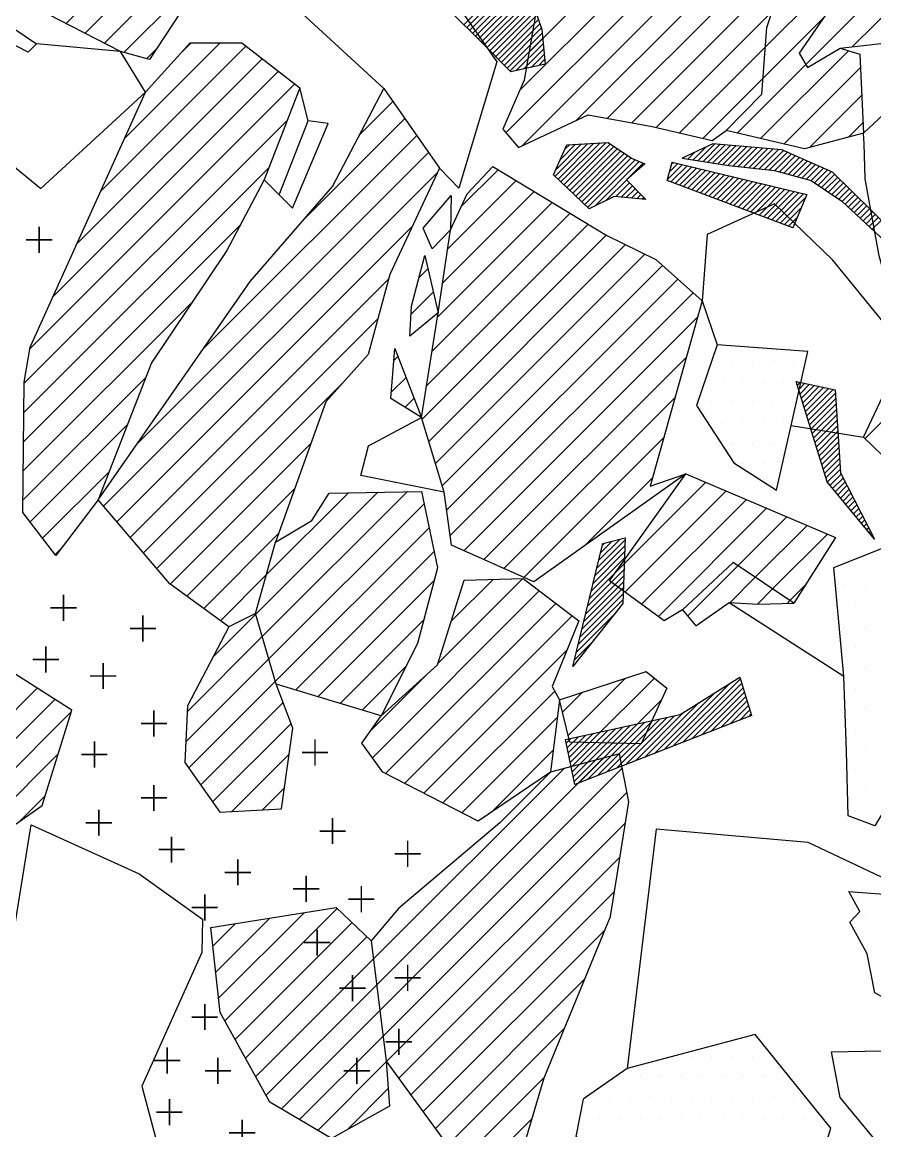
# Model space of a CAD drawing. Header units: metres. Extents: x -418 to -199, y -1930 to -1558.
# Drawn here: x -287.2 to -235, y -1704.6 to -1636.8 of the extents above; entities that cross this region are included whole.
import ezdxf

# ---------------------------------------------------------------- set-up
doc = ezdxf.new("R2010")
doc.units = ezdxf.units.M
doc.header["$LTSCALE"] = 25
doc.header["$MEASUREMENT"] = 0
doc.layers.get('0').update_dxf_attribs({"linetype": 'CONTINUOUS'})
for name, color, linetype in [('FEUER', 1, 'CONTINUOUS'), ('KNOCHEN', 2, 'CONTINUOUS'), ('KNOCHENSCHRAFF', 2, 'CONTINUOUS'), ('STEINE', 4, 'CONTINUOUS'), ('STEINESCHRAFF', 4, 'CONTINUOUS')]:
    doc.layers.add(name, color=color, linetype=linetype)

# ---------------------------------------------------------------- blocks, each defined once
blk = doc.blocks.new('*X1')
at = {"color": 0}
for p, q in [((-260.173, -1636.91), (-256.843, -1633.579)), ((-259.996, -1637.086), (-256.725, -1633.815)), ((-259.819, -1637.263), (-256.606, -1634.051)), ((-259.642, -1637.44), (-256.488, -1634.286)), ((-259.465, -1637.616), (-256.37, -1634.522)), ((-259.288, -1637.793), (-256.252, -1634.757)), ((-259.111, -1637.97), (-256.145, -1635.003)), ((-258.935, -1638.146), (-256.056, -1635.268)), ((-258.758, -1638.323), (-255.968, -1635.533)), ((-258.581, -1638.5), (-255.879, -1635.798)), ((-258.404, -1638.676), (-255.791, -1636.063)), ((-258.227, -1638.853), (-255.702, -1636.328)), ((-258.05, -1639.03), (-255.614, -1636.593)), ((-257.873, -1639.206), (-255.525, -1636.858)), ((-257.696, -1639.383), (-255.436, -1637.123)), ((-257.519, -1639.559), (-255.39, -1637.43)), ((-257.342, -1639.736), (-255.359, -1637.752)), ((-256.97, -1639.718), (-255.328, -1638.075)), ((-256.517, -1639.618), (-255.297, -1638.398)), ((-256.064, -1639.518), (-255.266, -1638.72)), ((-255.61, -1639.418), (-255.235, -1639.043)), ((-254.595, -1646.181), (-252.592, -1644.178)), ((-254.567, -1645.799), (-252.969, -1644.201)), ((-254.414, -1646.353), (-252.216, -1644.156)), ((-254.285, -1645.164), (-253.345, -1644.224)), ((-254.233, -1646.526), (-251.839, -1644.133)), ((-254.052, -1646.698), (-251.463, -1644.11)), ((-254.003, -1644.529), (-253.722, -1644.247)), ((-253.87, -1646.871), (-251.199, -1644.199)), ((-253.689, -1647.043), (-250.988, -1644.342)), ((-246.159, -1645.17), (-245.4, -1644.411)), ((-245.854, -1645.219), (-244.843, -1644.207)), ((-245.55, -1645.267), (-244.517, -1644.235)), ((-245.245, -1645.316), (-244.19, -1644.262)), ((-244.94, -1645.365), (-243.864, -1644.289)), ((-244.635, -1645.414), (-243.538, -1644.316)), ((-244.33, -1645.462), (-243.212, -1644.344)), ((-244.026, -1645.511), (-242.885, -1644.371)), ((-243.709, -1645.548), (-242.559, -1644.398)), ((-243.39, -1645.583), (-242.233, -1644.425)), ((-243.071, -1645.617), (-241.906, -1644.453)), ((-253.508, -1647.216), (-250.778, -1644.485)), ((-253.327, -1647.388), (-250.567, -1644.628)), ((-253.146, -1647.56), (-250.356, -1644.771)), ((-252.965, -1647.733), (-250.145, -1644.913)), ((-252.784, -1647.905), (-249.934, -1645.056)), ((-246.769, -1645.072), (-246.711, -1645.014)), ((-246.464, -1645.121), (-246.055, -1644.713)), ((-242.752, -1645.652), (-241.58, -1644.48)), ((-242.433, -1645.686), (-241.254, -1644.507)), ((-242.114, -1645.721), (-240.928, -1644.535)), ((-241.795, -1645.756), (-240.631, -1644.592)), ((-241.476, -1645.79), (-240.386, -1644.7)), ((-241.16, -1645.827), (-240.141, -1644.809)), ((-240.882, -1645.903), (-239.896, -1644.917)), ((-240.604, -1645.979), (-239.651, -1645.025)), ((-240.326, -1646.054), (-239.405, -1645.134)), ((-252.603, -1648.078), (-249.691, -1645.166)), ((-252.17, -1647.999), (-249.445, -1645.274)), ((-250.097, -1646.279), (-249.199, -1645.381)), ((-247.716, -1646.373), (-246.81, -1645.467)), ((-247.584, -1645.887), (-247.095, -1645.399)), ((-247.51, -1646.521), (-246.525, -1645.536)), ((-247.451, -1645.402), (-247.38, -1645.331)), ((-247.253, -1646.618), (-246.24, -1645.604)), ((-246.996, -1646.714), (-245.955, -1645.673)), ((-246.74, -1646.811), (-245.67, -1645.741)), ((-246.483, -1646.908), (-245.384, -1645.809)), ((-240.048, -1646.13), (-239.16, -1645.242)), ((-239.77, -1646.205), (-238.915, -1645.35)), ((-239.492, -1646.281), (-238.67, -1645.459)), ((-239.214, -1646.357), (-238.424, -1645.567)), ((-238.938, -1646.434), (-238.179, -1645.675)), ((-238.727, -1646.576), (-237.934, -1645.784)), ((-251.462, -1647.644), (-250.214, -1646.397)), ((-246.226, -1647.004), (-245.099, -1645.878)), ((-245.969, -1647.101), (-244.814, -1645.946)), ((-245.712, -1647.198), (-244.529, -1646.015)), ((-245.455, -1647.295), (-244.244, -1646.083)), ((-245.199, -1647.391), (-243.959, -1646.152)), ((-244.942, -1647.488), (-243.674, -1646.22)), ((-244.685, -1647.585), (-243.388, -1646.288)), ((-244.428, -1647.682), (-243.103, -1646.357)), ((-244.171, -1647.778), (-242.818, -1646.425)), ((-243.915, -1647.875), (-242.533, -1646.494)), ((-238.515, -1646.719), (-237.689, -1645.892)), ((-238.304, -1646.861), (-237.492, -1646.049)), ((-238.093, -1647.003), (-237.314, -1646.225)), ((-237.882, -1647.146), (-237.136, -1646.4)), ((-250.88, -1647.416), (-250.041, -1646.577)), ((-250.56, -1647.449), (-249.868, -1646.757)), ((-250.24, -1647.483), (-249.695, -1646.938)), ((-249.919, -1647.516), (-249.522, -1647.118)), ((-243.658, -1647.972), (-242.248, -1646.562)), ((-243.401, -1648.068), (-241.963, -1646.63)), ((-243.144, -1648.165), (-241.678, -1646.699)), ((-242.887, -1648.262), (-241.393, -1646.767)), ((-242.63, -1648.359), (-241.107, -1646.836)), ((-242.374, -1648.455), (-240.822, -1646.904)), ((-242.117, -1648.552), (-240.537, -1646.972)), ((-241.86, -1648.649), (-240.252, -1647.041)), ((-241.603, -1648.746), (-239.967, -1647.109)), ((-241.346, -1648.842), (-239.682, -1647.178)), ((-237.671, -1647.288), (-236.958, -1646.575)), ((-237.46, -1647.431), (-236.78, -1646.751)), ((-237.249, -1647.573), (-236.602, -1646.926)), ((-237.041, -1647.719), (-236.424, -1647.102)), ((-249.599, -1647.549), (-249.349, -1647.299)), ((-249.279, -1647.583), (-249.175, -1647.479)), ((-241.089, -1648.939), (-239.397, -1647.246)), ((-240.833, -1649.036), (-239.274, -1647.477)), ((-236.857, -1647.889), (-236.245, -1647.277)), ((-236.674, -1648.059), (-236.067, -1647.452)), ((-236.491, -1648.229), (-235.889, -1647.628)), ((-236.307, -1648.4), (-235.711, -1647.803)), ((-240.576, -1649.132), (-239.534, -1648.091)), ((-236.124, -1648.57), (-235.533, -1647.979)), ((-235.941, -1648.74), (-235.355, -1648.154)), ((-235.757, -1648.91), (-235.176, -1648.329)), ((-235.574, -1649.081), (-234.998, -1648.505)), ((-240.319, -1649.229), (-239.795, -1648.705)), ((-235.391, -1649.251), (-234.82, -1648.68)), ((-235.207, -1649.421), (-234.642, -1648.856)), ((-240.062, -1649.326), (-240.055, -1649.319))]:
    blk.add_line(p, q, dxfattribs=at)
blk = doc.blocks.new('*X2')
at = {"color": 0}
for p, q in [((-239.781, -1658.945), (-239.613, -1658.777)), ((-239.698, -1659.215), (-239.321, -1658.838)), ((-239.615, -1659.486), (-239.03, -1658.9)), ((-239.532, -1659.756), (-238.738, -1658.962)), ((-239.45, -1660.027), (-238.446, -1659.024)), ((-239.367, -1660.298), (-238.155, -1659.086)), ((-239.284, -1660.568), (-237.863, -1659.148)), ((-239.201, -1660.839), (-237.571, -1659.209)), ((-239.118, -1661.109), (-237.447, -1659.439)), ((-239.035, -1661.38), (-237.427, -1659.772)), ((-238.952, -1661.651), (-237.407, -1660.106)), ((-238.869, -1661.921), (-237.387, -1660.439)), ((-238.786, -1662.192), (-237.366, -1660.772)), ((-238.703, -1662.462), (-237.346, -1661.106)), ((-238.62, -1662.733), (-237.326, -1661.439)), ((-238.537, -1663.004), (-237.306, -1661.772)), ((-238.454, -1663.274), (-237.285, -1662.105)), ((-238.371, -1663.545), (-237.265, -1662.439)), ((-238.288, -1663.815), (-237.245, -1662.772)), ((-238.205, -1664.086), (-237.225, -1663.105)), ((-238.122, -1664.356), (-237.204, -1663.439)), ((-238.039, -1664.627), (-237.184, -1663.772)), ((-237.949, -1664.891), (-237.164, -1664.105)), ((-237.789, -1665.084), (-237.106, -1664.401)), ((-237.629, -1665.278), (-236.986, -1664.635)), ((-237.469, -1665.471), (-236.866, -1664.868)), ((-237.309, -1665.665), (-236.746, -1665.102)), ((-237.149, -1665.858), (-236.626, -1665.336)), ((-236.989, -1666.051), (-236.506, -1665.569)), ((-236.829, -1666.245), (-236.386, -1665.803)), ((-236.669, -1666.438), (-236.267, -1666.036)), ((-236.508, -1666.632), (-236.147, -1666.27)), ((-236.348, -1666.825), (-236.027, -1666.504)), ((-236.188, -1667.019), (-235.907, -1666.737)), ((-236.028, -1667.212), (-235.787, -1666.971)), ((-235.868, -1667.406), (-235.667, -1667.204)), ((-235.708, -1667.599), (-235.547, -1667.438)), ((-235.548, -1667.793), (-235.427, -1667.672)), ((-235.388, -1667.986), (-235.307, -1667.905)), ((-235.228, -1668.18), (-235.187, -1668.139)), ((-252.157, -1670.613), (-250.326, -1668.782)), ((-252.043, -1670.146), (-250.312, -1668.415)), ((-251.93, -1669.679), (-250.618, -1668.368)), ((-251.817, -1669.213), (-251.096, -1668.492)), ((-251.704, -1668.746), (-251.574, -1668.616)), ((-252.383, -1671.546), (-250.353, -1669.517)), ((-252.27, -1671.08), (-250.34, -1669.149)), ((-252.496, -1672.013), (-250.367, -1669.884)), ((-252.722, -1672.946), (-250.394, -1670.618)), ((-252.609, -1672.48), (-250.381, -1670.251)), ((-252.949, -1673.88), (-250.422, -1671.353)), ((-252.835, -1673.413), (-250.408, -1670.986)), ((-253.175, -1674.813), (-250.449, -1672.087)), ((-253.062, -1674.346), (-250.435, -1671.72)), ((-253.288, -1675.28), (-251.008, -1672.999)), ((-253.401, -1675.747), (-252.324, -1674.669)), ((-247.365, -1681.024), (-243.259, -1676.918)), ((-247.945, -1681.251), (-243.884, -1677.19)), ((-246.785, -1680.798), (-243.176, -1677.189)), ((-246.205, -1680.571), (-243.093, -1677.46)), ((-249.106, -1681.704), (-245.775, -1678.373)), ((-248.525, -1681.477), (-244.83, -1677.782)), ((-245.625, -1680.345), (-243.011, -1677.73)), ((-245.045, -1680.118), (-242.928, -1678.001)), ((-244.465, -1679.891), (-242.845, -1678.272)), ((-249.686, -1681.931), (-246.721, -1678.965)), ((-243.885, -1679.665), (-242.763, -1678.543)), ((-243.304, -1679.438), (-242.68, -1678.814)), ((-253.166, -1683.29), (-249.552, -1679.675)), ((-252.586, -1683.063), (-249.099, -1679.576)), ((-252.006, -1682.837), (-248.647, -1679.478)), ((-251.426, -1682.61), (-248.195, -1679.379)), ((-250.846, -1682.384), (-247.743, -1679.28)), ((-250.266, -1682.157), (-247.29, -1679.182)), ((-242.724, -1679.212), (-242.597, -1679.085)), ((-253.792, -1681.441), (-252.717, -1680.366)), ((-253.732, -1681.734), (-252.265, -1680.267)), ((-253.672, -1682.028), (-251.813, -1680.168)), ((-253.612, -1682.321), (-251.36, -1680.07)), ((-253.552, -1682.615), (-250.908, -1679.971)), ((-253.492, -1682.908), (-250.456, -1679.872)), ((-253.432, -1683.202), (-250.004, -1679.774)), ((-253.912, -1680.853), (-253.622, -1680.563)), ((-253.852, -1681.147), (-253.169, -1680.464))]:
    blk.add_line(p, q, dxfattribs=at)
blk = doc.blocks.new('*X7')
at = {"color": 0}
for p, q in [((-282.396, -1647.112), (-273.501, -1638.217)), ((-280.938, -1643.887), (-275.075, -1638.023)), ((-277.534, -1638.715), (-276.844, -1638.025)), ((-283.853, -1650.337), (-272.502, -1638.986)), ((-285.31, -1653.562), (-271.504, -1639.755)), ((-286.713, -1656.732), (-270.505, -1640.524)), ((-266.545, -1643.635), (-264.51, -1641.601)), ((-287.051, -1658.838), (-270.963, -1642.75)), ((-269.897, -1648.755), (-263.783, -1642.641)), ((-276.093, -1656.719), (-263.056, -1643.682)), ((-280.115, -1662.509), (-262.329, -1644.722)), ((-287.072, -1660.627), (-272.076, -1645.631)), ((-260.337, -1648.034), (-258.08, -1645.777)), ((-282.196, -1666.357), (-261.771, -1645.932)), ((-261.169, -1650.634), (-256.978, -1646.443)), ((-261.479, -1652.712), (-255.877, -1647.109)), ((-261.792, -1654.793), (-254.775, -1647.776)), ((-262.124, -1656.892), (-253.674, -1648.442)), ((-287.093, -1662.416), (-273.825, -1649.147)), ((-262.455, -1658.991), (-252.572, -1649.108)), ((-281.382, -1667.311), (-263.325, -1649.254)), ((-262.73, -1661.034), (-251.471, -1649.774)), ((-262.321, -1662.393), (-250.287, -1650.358)), ((-261.912, -1663.751), (-249.101, -1650.94)), ((-262.923, -1652.388), (-262.375, -1651.84)), ((-261.503, -1665.11), (-248.027, -1651.633)), ((-280.568, -1668.265), (-264.774, -1652.472)), ((-261.23, -1666.605), (-247.092, -1652.467)), ((-263.405, -1654.637), (-262.041, -1653.274)), ((-287.115, -1664.205), (-276.765, -1653.855)), ((-261.011, -1668.153), (-246.157, -1653.3)), ((-235.633, -1662.221), (-227.661, -1654.249)), ((-279.755, -1669.219), (-265.428, -1654.893)), ((-260.175, -1669.085), (-245.868, -1654.779)), ((-264.452, -1657.452), (-264.202, -1657.202)), ((-258.95, -1669.628), (-246.562, -1657.24)), ((-287.136, -1665.995), (-279.622, -1658.48)), ((-264.611, -1659.379), (-263.709, -1658.477)), ((-278.941, -1670.174), (-267.514, -1658.747)), ((-263.768, -1660.304), (-263.216, -1659.752)), ((-257.726, -1670.172), (-247.255, -1659.701)), ((-286.696, -1667.322), (-280.738, -1661.364)), ((-278.122, -1671.122), (-269.527, -1662.527)), ((-256.501, -1670.715), (-247.948, -1662.162)), ((-285.927, -1668.321), (-281.854, -1664.248)), ((-252.802, -1668.784), (-248.641, -1664.623)), ((-246.674, -1664.423), (-246.634, -1664.383)), ((-277.101, -1671.869), (-270.521, -1665.289)), ((-272.498, -1674.337), (-263.628, -1665.467)), ((-250.921, -1670.437), (-245.377, -1664.894)), ((-250.329, -1671.614), (-244.138, -1665.423)), ((-272.901, -1672.972), (-265.43, -1665.501)), ((-272.255, -1670.559), (-267.231, -1665.535)), ((-249.305, -1672.357), (-242.9, -1665.952)), ((-272.096, -1675.703), (-262.601, -1666.208)), ((-248.281, -1673.101), (-241.661, -1666.481)), ((-243.412, -1670), (-240.422, -1667.01)), ((-276.08, -1672.615), (-271.516, -1668.052)), ((-271.693, -1677.068), (-262.297, -1667.672)), ((-242.353, -1670.709), (-239.183, -1667.539)), ((-241.295, -1671.418), (-237.944, -1668.067)), ((-285.158, -1669.319), (-284.77, -1668.931)), ((-270.458, -1677.601), (-261.994, -1669.136)), ((-246.486, -1673.074), (-243.412, -1670)), ((-275.058, -1673.362), (-272.255, -1670.559)), ((-269.099, -1678.01), (-261.994, -1670.904)), ((-261.752, -1675.966), (-256.568, -1670.782)), ((-260.947, -1673.393), (-258.388, -1670.834)), ((-243.893, -1672.248), (-242.353, -1670.709)), ((-265.763, -1681.745), (-255.558, -1671.539)), ((-242.219, -1672.343), (-241.295, -1671.418)), ((-240.237, -1672.128), (-239.285, -1671.176)), ((-240.412, -1672.303), (-240.237, -1672.128)), ((-264.964, -1682.713), (-254.553, -1672.302)), ((-275.501, -1675.573), (-272.901, -1672.972)), ((-267.74, -1678.418), (-262.625, -1673.303)), ((-263.795, -1683.311), (-253.549, -1673.066)), ((-277.092, -1678.931), (-272.498, -1674.337)), ((-262.626, -1683.91), (-253.871, -1675.155)), ((-277.172, -1680.779), (-272.096, -1675.703)), ((-266.381, -1678.827), (-263.72, -1676.166)), ((-265.877, -1680.09), (-262.485, -1676.699)), ((-253.797, -1680.385), (-250.291, -1676.879)), ((-252.461, -1680.816), (-248.519, -1676.875)), ((-296.613, -1687.846), (-286.257, -1677.489)), ((-276.989, -1682.364), (-271.693, -1677.068)), ((-261.456, -1684.509), (-254.614, -1677.666)), ((-295.762, -1688.762), (-285.174, -1678.174)), ((-276.26, -1683.403), (-271.219, -1678.361)), ((-254.135, -1678.955), (-252.921, -1677.741)), ((-250.732, -1680.855), (-248.105, -1678.229)), ((-295.294, -1690.062), (-284.173, -1678.941)), ((-275.532, -1684.442), (-270.733, -1679.644)), ((-260.287, -1685.107), (-254.449, -1679.269)), ((-294.023, -1690.559), (-284.975, -1681.511)), ((-274.354, -1685.032), (-270.851, -1681.529)), ((-265.501, -1695.625), (-251.635, -1681.758)), ((-258.489, -1685.077), (-254.703, -1681.291)), ((-265.697, -1694.053), (-254.043, -1682.399)), ((-265.305, -1697.196), (-250.486, -1682.377)), ((-272.484, -1684.93), (-271.147, -1683.593)), ((-287.315, -1685.619), (-285.778, -1684.082)), ((-265.109, -1698.768), (-250.203, -1683.862)), ((-264.901, -1700.328), (-250.295, -1685.722)), ((-264.155, -1701.349), (-250.628, -1687.823)), ((-263.408, -1702.371), (-250.961, -1689.924)), ((-275.174, -1696.458), (-269.94, -1691.225)), ((-274.789, -1697.841), (-267.913, -1690.966)), ((-275.52, -1693.269), (-274.147, -1691.897)), ((-275.347, -1694.864), (-272.044, -1691.561)), ((-274.157, -1698.977), (-267.007, -1691.827)), ((-262.662, -1703.392), (-251.539, -1692.269)), ((-273.525, -1700.113), (-266.101, -1692.689)), ((-272.893, -1701.248), (-265.697, -1694.053)), ((-261.915, -1704.413), (-252.775, -1695.273)), ((-272.261, -1702.384), (-265.501, -1695.625)), ((-271.327, -1703.218), (-265.305, -1697.196)), ((-261.169, -1705.434), (-254.011, -1698.276)), ((-270.218, -1703.877), (-265.109, -1698.768)), ((-269.108, -1704.535), (-264.914, -1700.34)), ((-260.604, -1706.638), (-255.247, -1701.28)), ((-267.304, -1704.498), (-264.791, -1701.985)), ((-260.221, -1708.022), (-256, -1703.801))]:
    blk.add_line(p, q, dxfattribs=at)
blk = doc.blocks.new('*X11')
at = {"color": 0}
for p, q in [((-284.487, -1636.829), (-275.514, -1627.856)), ((-283.32, -1637.43), (-274.822, -1628.931)), ((-282.153, -1638.031), (-274.13, -1630.007)), ((-280.953, -1638.598), (-275.608, -1633.253)), ((-256.614, -1644.312), (-246.529, -1634.226)), ((-253.309, -1642.774), (-244.406, -1633.87)), ((-251.404, -1642.637), (-242.835, -1634.067)), ((-257.596, -1643.525), (-248.676, -1634.605)), ((-256.186, -1638.579), (-252.375, -1634.769)), ((-249.907, -1642.907), (-241.801, -1634.802)), ((-241.731, -1638.267), (-238.096, -1634.631)), ((-256.746, -1640.907), (-250.845, -1635.007)), ((-239.262, -1639.333), (-235.54, -1635.612)), ((-236.425, -1638.264), (-233.231, -1635.07)), ((-248.421, -1643.189), (-241.326, -1636.094)), ((-241.873, -1640.176), (-238.166, -1636.47)), ((-279.577, -1638.99), (-278.944, -1638.357)), ((-246.99, -1643.526), (-241.731, -1638.267)), ((-242.035, -1643.874), (-236.66, -1638.499)), ((-243.468, -1643.54), (-239.262, -1639.333)), ((-240.601, -1644.208), (-235.916, -1639.523)), ((-245.559, -1643.862), (-241.873, -1640.176)), ((-239.042, -1644.417), (-235.843, -1641.218)), ((-236.626, -1643.768), (-235.771, -1642.913))]:
    blk.add_line(p, q, dxfattribs=at)
blk = doc.blocks.new('LB')
at = {"layer": 'FEUER', "const_width": 0.1}
for points in [[(0, 0), (0, -1.6)], [(-0.8, -0.8), (0.8, -0.8)]]:
    blk.add_lwpolyline(points, dxfattribs=at)
blk = doc.blocks.new('*X14')
at = {"color": 0}
for p, q in [((-245, -1657.5), (-245, -1657.5)), ((-243.75, -1657.5), (-243.75, -1657.5)), ((-242.5, -1657.5), (-242.5, -1657.5)), ((-241.25, -1657.5), (-241.25, -1657.5)), ((-240, -1657.5), (-240, -1657.5)), ((-244.375, -1658.75), (-244.375, -1658.75)), ((-243.125, -1658.75), (-243.125, -1658.75)), ((-241.875, -1658.75), (-241.875, -1658.75)), ((-240.625, -1658.75), (-240.625, -1658.75)), ((-245, -1660), (-245, -1660)), ((-243.75, -1660), (-243.75, -1660)), ((-242.5, -1660), (-242.5, -1660)), ((-241.25, -1660), (-241.25, -1660)), ((-240, -1660), (-240, -1660)), ((-244.375, -1661.25), (-244.375, -1661.25)), ((-243.125, -1661.25), (-243.125, -1661.25)), ((-241.875, -1661.25), (-241.875, -1661.25)), ((-240.625, -1661.25), (-240.625, -1661.25)), ((-243.75, -1662.5), (-243.75, -1662.5)), ((-242.5, -1662.5), (-242.5, -1662.5)), ((-241.25, -1662.5), (-241.25, -1662.5)), ((-243.125, -1663.75), (-243.125, -1663.75)), ((-241.875, -1663.75), (-241.875, -1663.75)), ((-241.25, -1665), (-241.25, -1665)), ((-236.25, -1670), (-236.25, -1670)), ((-236.875, -1671.25), (-236.875, -1671.25)), ((-235.625, -1671.25), (-235.625, -1671.25)), ((-236.25, -1672.5), (-236.25, -1672.5)), ((-236.875, -1673.75), (-236.875, -1673.75)), ((-235.625, -1673.75), (-235.625, -1673.75)), ((-236.25, -1675), (-236.25, -1675)), ((-236.875, -1676.25), (-236.875, -1676.25)), ((-235.625, -1676.25), (-235.625, -1676.25)), ((-236.25, -1677.5), (-236.25, -1677.5)), ((-235.625, -1678.75), (-235.625, -1678.75)), ((-236.25, -1680), (-236.25, -1680)), ((-235.625, -1681.25), (-235.625, -1681.25)), ((-236.25, -1682.5), (-236.25, -1682.5)), ((-235.625, -1683.75), (-235.625, -1683.75)), ((-236.25, -1685), (-236.25, -1685)), ((-236.25, -1690), (-236.25, -1690)), ((-235.625, -1691.25), (-235.625, -1691.25)), ((-246.25, -1700), (-246.25, -1700)), ((-245, -1700), (-245, -1700)), ((-243.75, -1700), (-243.75, -1700)), ((-242.5, -1700), (-242.5, -1700)), ((-250.625, -1701.25), (-250.625, -1701.25)), ((-249.375, -1701.25), (-249.375, -1701.25)), ((-248.125, -1701.25), (-248.125, -1701.25)), ((-246.875, -1701.25), (-246.875, -1701.25)), ((-245.625, -1701.25), (-245.625, -1701.25)), ((-244.375, -1701.25), (-244.375, -1701.25)), ((-243.125, -1701.25), (-243.125, -1701.25)), ((-241.875, -1701.25), (-241.875, -1701.25)), ((-240.625, -1701.25), (-240.625, -1701.25)), ((-252.5, -1702.5), (-252.5, -1702.5)), ((-251.25, -1702.5), (-251.25, -1702.5)), ((-250, -1702.5), (-250, -1702.5)), ((-248.75, -1702.5), (-248.75, -1702.5)), ((-247.5, -1702.5), (-247.5, -1702.5)), ((-246.25, -1702.5), (-246.25, -1702.5)), ((-245, -1702.5), (-245, -1702.5)), ((-243.75, -1702.5), (-243.75, -1702.5)), ((-242.5, -1702.5), (-242.5, -1702.5)), ((-241.25, -1702.5), (-241.25, -1702.5)), ((-240, -1702.5), (-240, -1702.5)), ((-251.875, -1703.75), (-251.875, -1703.75)), ((-250.625, -1703.75), (-250.625, -1703.75)), ((-249.375, -1703.75), (-249.375, -1703.75)), ((-248.125, -1703.75), (-248.125, -1703.75)), ((-246.875, -1703.75), (-246.875, -1703.75)), ((-245.625, -1703.75), (-245.625, -1703.75)), ((-244.375, -1703.75), (-244.375, -1703.75)), ((-243.125, -1703.75), (-243.125, -1703.75)), ((-241.875, -1703.75), (-241.875, -1703.75)), ((-240.625, -1703.75), (-240.625, -1703.75)), ((-239.375, -1703.75), (-239.375, -1703.75))]:
    blk.add_line(p, q, dxfattribs=at)

msp = doc.modelspace()

# ---------------------------------------------------------------- linework, layer by layer
at = {"layer": 'KNOCHEN'}
for points in [[(-257.29, -1639.788), (-259.222, -1637.859), (-262.426, -1634.66), (-263.798, -1634.052), (-264.766, -1631.309), (-266.442, -1631.259), (-268.019, -1628.466), (-269.544, -1627.553), (-269.293, -1624.25), (-267.414, -1622.673), (-265.485, -1620.385), (-260.71, -1618.858), (-258.576, -1618.958), (-253.29, -1622.205), (-253.339, -1624.441), (-254.606, -1628.557), (-256.383, -1630.083), (-258.567, -1631.05), (-257.397, -1632.472), (-256.176, -1634.91), (-255.412, -1637.196), (-255.207, -1639.329), (-257.29, -1639.788)], [(-252.508, -1648.168), (-254.694, -1646.087), (-253.883, -1644.257), (-251.342, -1644.102), (-249.919, -1645.067), (-249.106, -1645.422), (-250.223, -1646.388), (-249.053, -1647.607), (-250.984, -1647.405), (-252.508, -1648.168)], [(-231.722, -1654.453), (-233.961, -1649.526), (-237.622, -1645.921), (-240.723, -1644.552), (-244.94, -1644.199), (-246.819, -1645.064), (-246.819, -1645.064), (-243.974, -1645.519), (-241.179, -1645.822), (-238.943, -1646.43), (-237.062, -1647.699), (-234.164, -1650.39), (-231.722, -1654.453)], [(-247.429, -1645.319), (-239.196, -1647.294), (-240.059, -1649.327), (-247.733, -1646.437), (-247.429, -1645.319)], [(-235.065, -1668.377), (-237.964, -1664.873), (-239.848, -1658.727), (-237.46, -1659.233), (-237.151, -1664.314), (-235.065, -1668.377)], [(-253.503, -1676.165), (-251.679, -1668.643), (-250.308, -1668.287), (-250.457, -1672.301), (-253.503, -1676.165)], [(-253.395, -1683.379), (-253.956, -1680.636), (-246.946, -1679.106), (-243.289, -1676.817), (-242.576, -1679.154), (-253.395, -1683.379)]]:
    msp.add_lwpolyline(points, dxfattribs=at)
at = {"layer": 'STEINE'}
for points in [[(-290.829, -1633.564), (-287.986, -1630.666), (-286.717, -1628.277), (-279.098, -1625.121), (-276.099, -1626.948), (-273.81, -1630.503), (-279.393, -1639.043), (-281.171, -1638.536), (-290.829, -1633.564)], [(-265.063, -1640.81), (-270.809, -1635.531), (-270.153, -1629.433), (-268.071, -1627.501), (-261.003, -1635.066), (-258.154, -1639.179), (-260.486, -1646.904), (-261.655, -1645.685)], [(-256.477, -1640.296), (-257.796, -1643.294), (-256.829, -1644.411), (-252.563, -1642.427), (-248.65, -1643.135), (-244.991, -1643.996), (-244.128, -1643.386), (-241.945, -1641.148), (-241.643, -1637.083), (-241.187, -1635.66), (-242.204, -1634.239), (-243.881, -1633.783), (-246.625, -1634.242), (-248.098, -1634.345), (-249.114, -1634.803), (-250.841, -1635.007), (-252.467, -1634.754), (-253.28, -1634.704), (-255.718, -1635.824), (-256.477, -1640.296)], [(-241.187, -1635.66), (-238.241, -1634.236), (-237.681, -1635.759), (-239.66, -1638.657), (-239.152, -1639.52), (-237.171, -1638.35), (-235.951, -1638.705), (-235.744, -1643.532), (-239.351, -1644.5), (-244.128, -1643.386)], [(-237.171, -1638.35), (-231.836, -1637.736), (-229.959, -1634.28), (-235.445, -1635.605), (-237.681, -1635.759)], [(-286.303, -1638.083), (-286.811, -1638.591), (-290.064, -1636.917), (-289.099, -1636.205), (-286.303, -1638.083)], [(-291.078, -1639.458), (-289.703, -1643.928), (-286.043, -1646.923), (-279.645, -1641.025), (-281.171, -1638.536), (-286.303, -1638.083)], [(-282.522, -1665.974), (-285.111, -1669.38), (-287.145, -1666.74), (-287.05, -1658.763), (-286.696, -1656.628), (-279.645, -1641.025), (-276.904, -1638.025), (-273.754, -1638.022), (-270.195, -1640.763), (-272.375, -1646.405), (-274.658, -1650.725), (-279.277, -1657.588), (-282.522, -1665.974)], [(-233.194, -1656.74), (-234.773, -1651.051), (-235.641, -1646.326), (-235.693, -1644.192), (-235.744, -1643.532), (-232.952, -1640.938), (-231.428, -1639.819), (-228.021, -1643.475), (-225.834, -1646.674), (-225.375, -1649.011), (-227.407, -1650.232)], [(-274.539, -1673.742), (-278.149, -1671.102), (-282.522, -1665.974), (-273.234, -1652.604), (-268.209, -1646.808), (-265.063, -1640.81), (-261.655, -1645.685), (-264.699, -1652.191), (-266.016, -1657.07), (-268.605, -1659.968), (-271.698, -1668.557)], [(-272.375, -1646.405), (-271.46, -1647.319), (-269.685, -1642.795), (-270.195, -1640.763)], [(-271.46, -1647.319), (-270.647, -1648.131), (-268.466, -1642.947), (-269.685, -1642.795)], [(-258.404, -1645.581), (-251.439, -1649.793), (-248.441, -1651.264), (-245.593, -1653.803), (-248.786, -1665.135), (-246.602, -1664.372), (-255.895, -1670.984), (-260.926, -1668.752), (-261.386, -1665.501), (-262.761, -1660.929), (-261.75, -1654.526), (-260.992, -1649.445), (-259.977, -1647.259), (-258.404, -1645.581)], [(-260.992, -1649.445), (-262.109, -1650.614), (-262.669, -1649.344), (-260.943, -1647.362), (-260.992, -1649.445)], [(-233.194, -1656.74), (-237.618, -1651.307), (-241.178, -1647.855), (-245.292, -1649.738), (-245.593, -1653.803), (-244.677, -1656.495)], [(-232.273, -1665.478), (-235.73, -1662.128), (-233.194, -1656.74), (-232.281, -1654.199), (-229.49, -1650.234), (-227.407, -1650.232), (-228.623, -1653.84), (-226.59, -1654.703), (-229.379, -1661.92), (-232.273, -1665.478), (-235.73, -1662.128)], [(-261.75, -1654.526), (-263.477, -1655.95), (-263.376, -1654.121), (-262.566, -1651.021), (-261.75, -1654.526)], [(-239.138, -1656.897), (-244.677, -1656.495), (-245.944, -1660.205), (-243.655, -1663.709), (-241.063, -1665.384), (-240.151, -1661.42), (-239.138, -1656.897)], [(-262.761, -1660.929), (-264.642, -1659.762), (-264.391, -1656.713), (-262.761, -1660.929)], [(-261.386, -1665.501), (-266.468, -1664.488), (-266.012, -1662.659), (-262.761, -1660.929)], [(-240.151, -1661.42), (-235.73, -1662.128)], [(-251.271, -1670.93), (-246.602, -1664.372), (-237.453, -1668.277), (-239.99, -1672.293), (-243.701, -1669.806), (-246.798, -1672.704), (-247.916, -1673.366), (-251.271, -1670.93)], [(-262.758, -1665.451), (-261.789, -1670.125), (-263.005, -1674.749), (-265.237, -1679.171), (-271.641, -1677.245), (-272.914, -1672.928), (-271.698, -1668.557), (-269.463, -1667.234), (-268.398, -1665.557), (-262.758, -1665.451)], [(-232.161, -1678.435), (-232.921, -1681.128), (-233.884, -1683.974), (-235.051, -1685.906), (-236.678, -1685.297), (-236.782, -1681.334), (-236.938, -1676.762), (-237.553, -1670.106), (-232.677, -1668.172), (-231.71, -1670.864), (-232.161, -1678.435)], [(-254.314, -1678.198), (-254.869, -1682.618), (-259.288, -1685.619), (-265.133, -1682.626), (-266.404, -1680.849), (-265.237, -1679.171), (-261.784, -1676.069), (-260.163, -1670.885), (-256.555, -1670.781), (-253.149, -1673.37), (-254.772, -1677.385), (-254.314, -1678.198)], [(-246.798, -1672.704), (-245.985, -1673.669), (-243.953, -1672.245), (-242.175, -1672.345), (-239.99, -1672.293)], [(-243.953, -1672.245), (-236.938, -1676.762)], [(-272.914, -1672.928), (-274.539, -1673.742), (-277.076, -1678.571), (-277.226, -1682.026), (-275.09, -1685.073), (-271.33, -1684.866), (-270.622, -1679.937), (-271.641, -1677.245)], [(-298.213, -1677.774), (-298.309, -1684.938), (-297.342, -1687.071), (-295.766, -1688.747), (-295.409, -1690.017), (-291.648, -1691.487), (-289.822, -1687.37), (-285.963, -1684.674), (-284.138, -1678.83), (-291.916, -1673.907), (-294.203, -1673.35)], [(-254.314, -1678.198), (-249.031, -1676.466), (-247.76, -1677.481), (-249.333, -1680.887), (-253.702, -1680.788), (-254.314, -1678.198)], [(-264.916, -1700.308), (-260.796, -1705.944), (-259.981, -1708.89), (-257.39, -1708.482), (-255.262, -1701.316), (-251.205, -1691.456), (-250.092, -1684.444), (-250.653, -1681.497), (-254.869, -1682.618), (-257.966, -1685.72), (-264.161, -1690.958), (-265.836, -1692.941), (-264.916, -1700.308)], [(-282.435, -1713.48), (-289.55, -1712.012), (-291.838, -1709.118), (-289.863, -1701.19), (-288.039, -1694.584), (-286.623, -1685.843), (-280.015, -1688.836), (-276.152, -1691.628), (-276.201, -1693.66), (-279.853, -1701.843), (-278.885, -1705.501), (-282.435, -1713.48)], [(-232.05, -1690.273), (-239.115, -1686.925), (-248.414, -1686.119), (-250.181, -1700.754)], [(-228.945, -1698.095), (-230.418, -1699.113), (-232.908, -1698.403), (-233.519, -1696.981), (-235.044, -1696.118), (-235.503, -1693.731), (-236.571, -1691.801), (-235.962, -1691.14), (-236.624, -1689.921), (-232.05, -1690.273), (-230.98, -1694.235), (-228.945, -1698.095)], [(-264.916, -1700.308), (-264.711, -1703.051), (-268.266, -1705.035), (-272.028, -1702.803), (-275.08, -1697.318), (-275.643, -1692.135), (-267.972, -1690.91), (-265.836, -1692.941)], [(-242.358, -1698.664), (-250.181, -1700.754), (-252.873, -1702.636), (-253.328, -1704.922), (-249.821, -1706.342), (-242.656, -1707.861), (-239.149, -1708.976), (-237.73, -1704.402), (-242.358, -1698.664)], [(-228.582, -1708.358), (-230.715, -1708.97), (-234.732, -1705.467), (-237.173, -1702.522), (-237.683, -1699.728), (-232.551, -1699.622), (-227.724, -1700.787)]]:
    msp.add_lwpolyline(points, dxfattribs=at)

# ---------------------------------------------------------------- block references
at = {"layer": 'FEUER'}
for name, p in [('*X11', (0, 0)), ('*X7', (0, 0)), ('LB', (-286.135, -1649.267)), ('LB', (-284.652, -1671.772)), ('LB', (-279.795, -1673.036)), ('LB', (-285.731, -1674.933)), ('LB', (-282.224, -1675.944)), ('LB', (-279.121, -1678.852)), ('LB', (-282.763, -1680.749)), ('LB', (-269.274, -1680.622)), ('LB', (-279.121, -1683.404)), ('LB', (-282.493, -1684.921)), ('LB', (-268.195, -1685.427)), ('LB', (-278.042, -1686.565)), ('LB', (-263.608, -1686.818)), ('LB', (-273.995, -1687.956)), ('LB', (-269.813, -1688.967)), ('LB', (-266.441, -1689.599)), ('LB', (-276.018, -1690.105)), ('LB', (-269.139, -1692.254)), ('LB', (-263.608, -1694.404)), ('LB', (-266.981, -1695.036)), ('LB', (-276.018, -1696.806)), ('LB', (-264.148, -1698.323)), ('LB', (-278.312, -1699.461)), ('LB', (-275.209, -1700.093)), ('LB', (-266.711, -1700.093)), ('LB', (-278.177, -1702.622)), ('LB', (-273.725, -1703.887))]:
    msp.add_blockref(name, p, dxfattribs=at)
at = {"layer": 'KNOCHENSCHRAFF'}
for name in ['*X2', '*X1']:
    msp.add_blockref(name, (0, 0), dxfattribs=at)
at = {"layer": 'STEINESCHRAFF'}
msp.add_blockref('*X14', (0, 0), dxfattribs=at)

doc.saveas('drawing.dxf')
